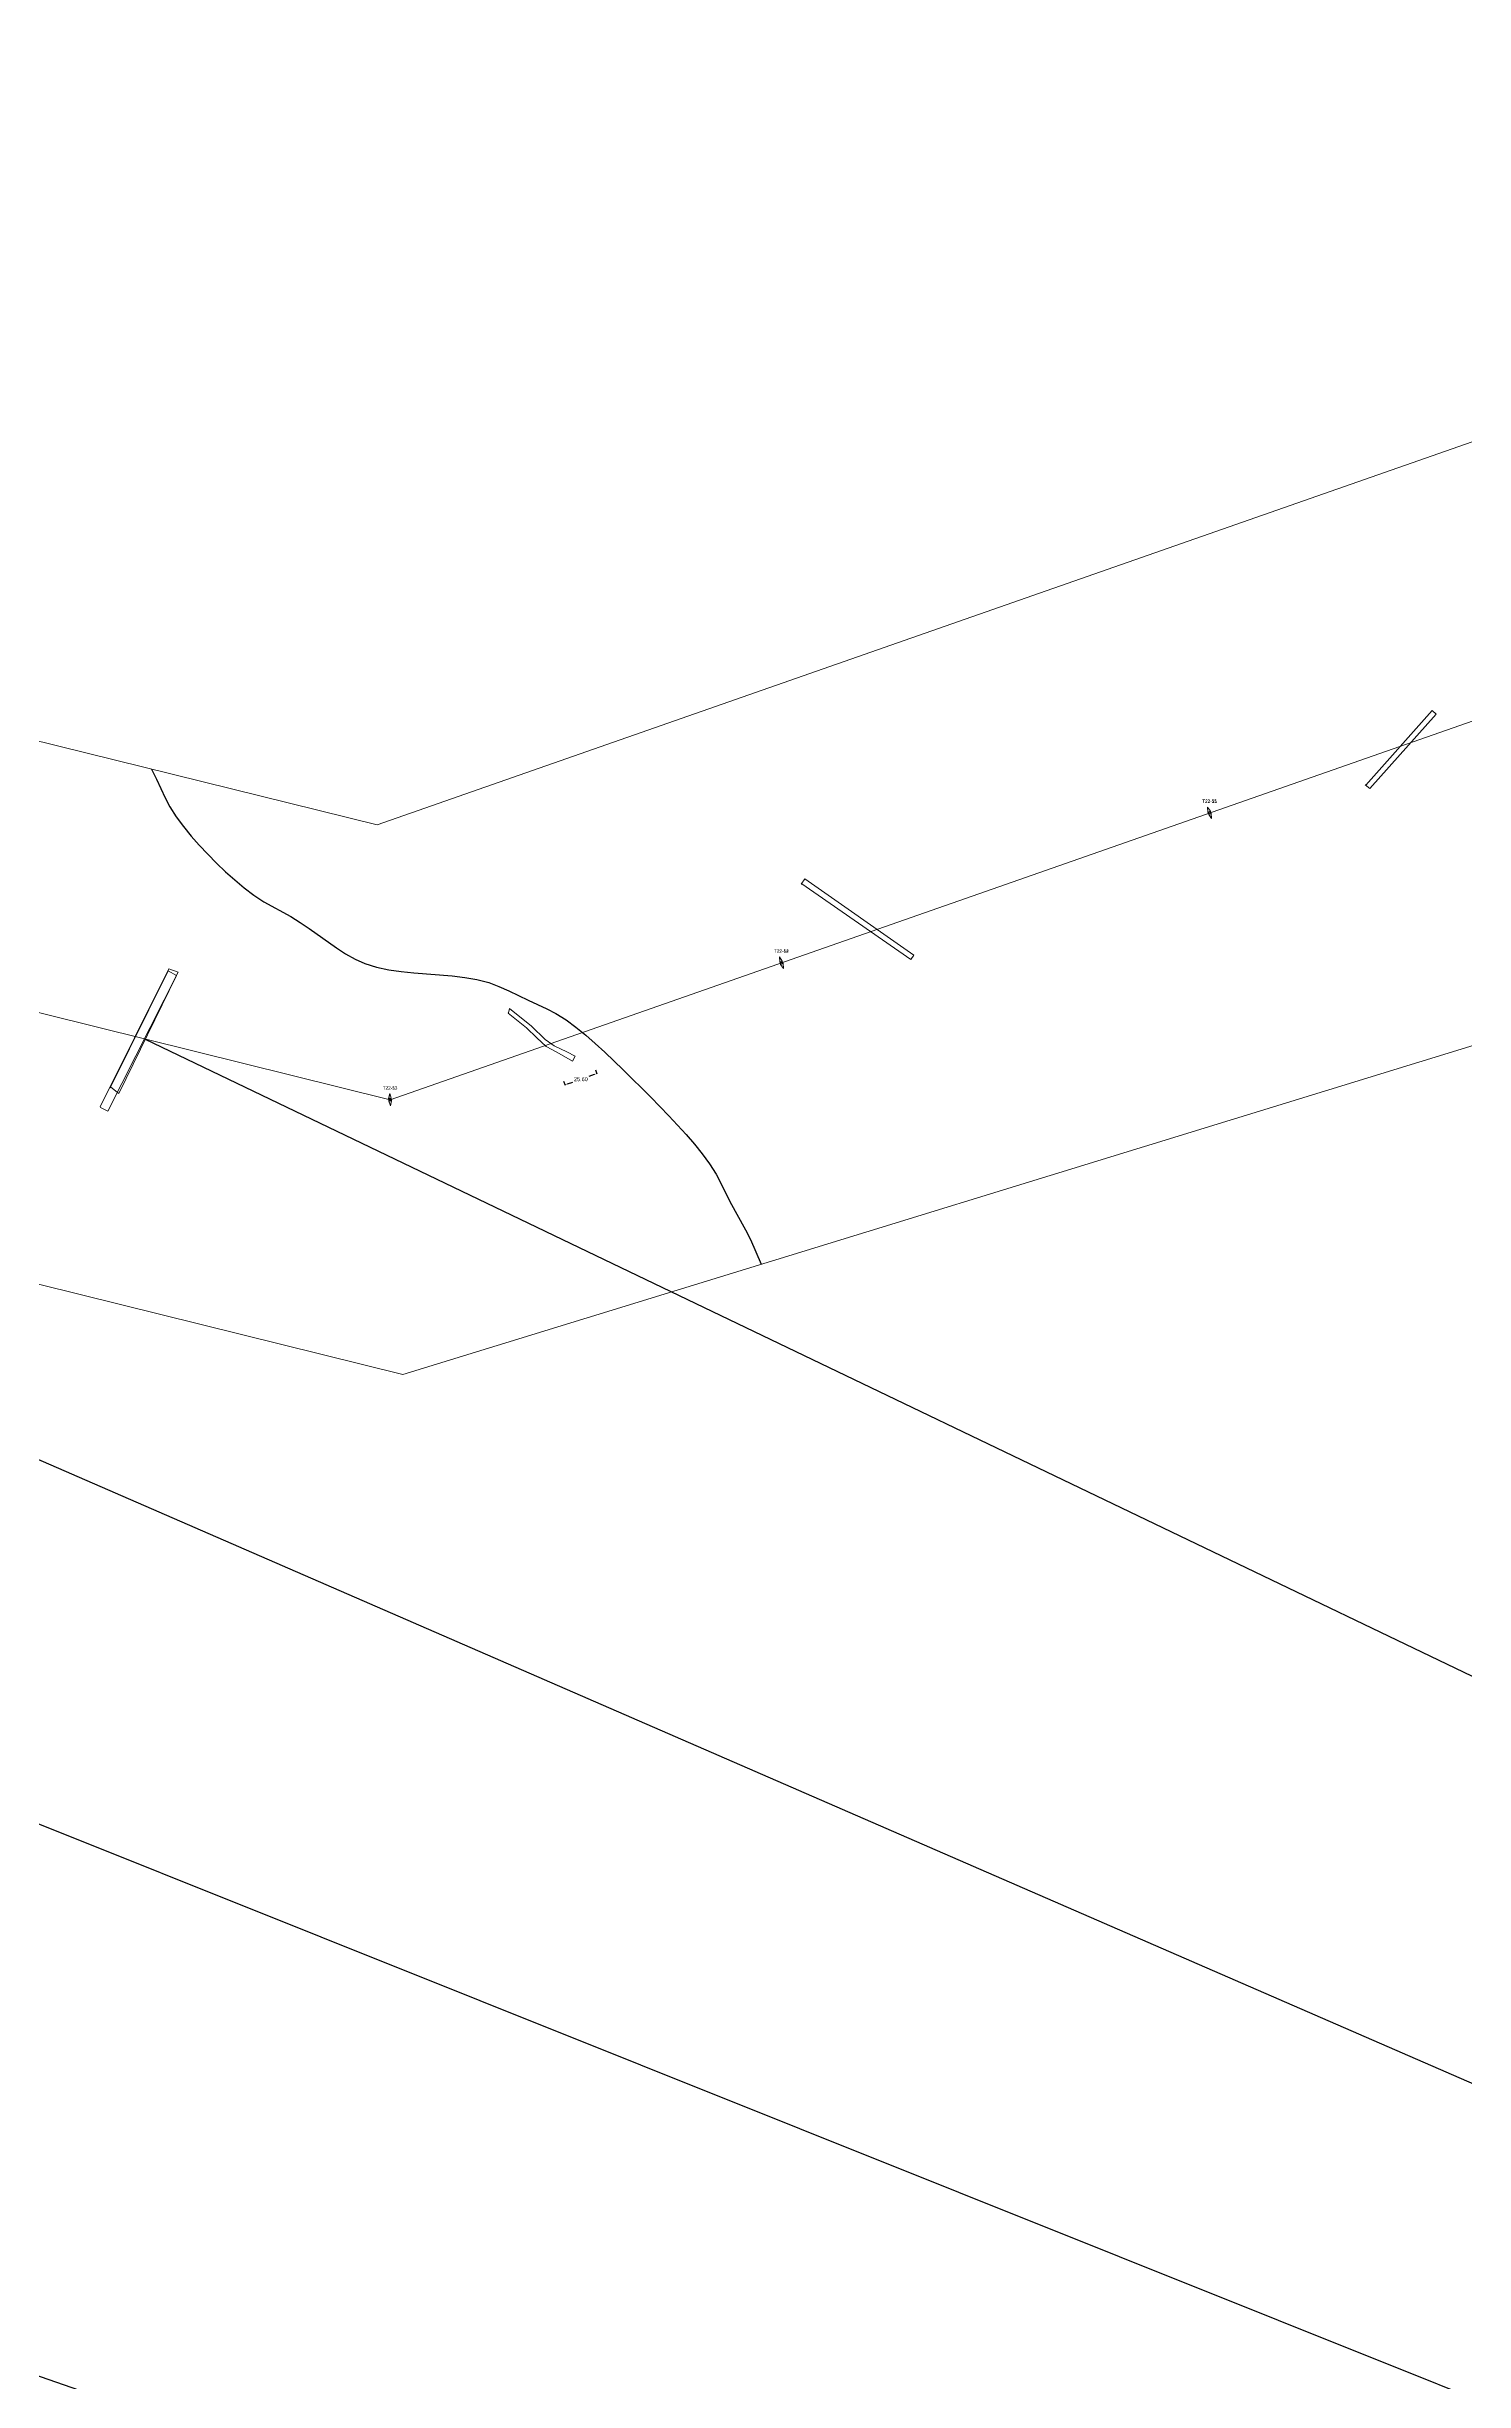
# Model space of a CAD drawing. Header units: metres. Extents: x -4 to 509425, y 7549 to 4732445.
# Drawn here: x 496317 to 497393, y 4716037 to 4717808 of the extents above; entities that cross this region are included whole.
import ezdxf

# ---------------------------------------------------------------- set-up
doc = ezdxf.new("R2010")
doc.units = ezdxf.units.M
doc.header["$LTSCALE"] = 0.01
doc.header["$MEASUREMENT"] = 0
doc.header["$PDMODE"] = 35
doc.header["$PDSIZE"] = -1.5
doc.layers.get('0').update_dxf_attribs({"lineweight": 0})
for name, color, linetype, lineweight in [('---contorno', 7, 'Continuous', 0), ('Apoyos__ptw_', 7, 'Continuous', 0), ('Carretera__ptw_', 32, 'Continuous', 0), ('Cañada real vía verde camino o similar__ptw_', 32, 'Continuous', 0), ('Denominación apoyos__ptw_', 7, 'Continuous', 0), ('LEAR TRAMOS AEREOS', 2, 'Continuous', 0)]:
    doc.layers.add(name, color=color, linetype=linetype, lineweight=lineweight)
doc.layers.add('cauces CHE', color=4, linetype='Continuous')
doc.layers.add('Cruces no definidos proyecto', color=3, linetype='Continuous')
doc.styles.get("Standard").update_dxf_attribs({"font": 'arial.ttf'})
doc.dimstyles.new('SOLARIA', dxfattribs={"dimtxt": 3, "dimasz": 2, "dimexe": 0.25, "dimexo": 1, "dimgap": 1, "dimtad": 1, "dimtih": 1, "dimtoh": 1, "dimzin": 0, "dimdsep": 46, "dimtxsty": 'Standard', "dimcen": 0, "dimclrt": 256, "dimadec": 4, "dimazin": 0, "dimtfac": 1, "dimtofl": 0, "dimtmove": 1, "dimatfit": 2, "dimfxl": 3, "dimfxlon": 1, "dimtfillclr": 256, "dimtolj": 1, "dimtzin": 0, "dimarcsym": 0})

# ---------------------------------------------------------------- blocks, each defined once
blk = doc.blocks.new('*D44')
at = {"layer": '---contorno', "color": 0, "lineweight": -2, "transparency": 16777216}
for p, q in [((496709.5, 4717023.3), (496710.6, 4717020.3)), ((496712.4, 4717021.2), (496716.5, 4717022.6)), ((496732.8, 4717028.3), (496728.7, 4717026.9)), ((496733.7, 4717031.8), (496734.8, 4717028.7))]:
    blk.add_line(p, q, dxfattribs=at)
at = {"layer": '---contorno', "color": 0, "transparency": 16777216}
for points in [[(496712.3, 4717021.5), (496712.5, 4717020.9), (496710.5, 4717020.5)], [(496732.7, 4717028.6), (496732.9, 4717028), (496734.7, 4717029)]]:
    blk.add_solid(points, dxfattribs=at)
at = {"layer": 'Defpoints', "color": 0, "transparency": 16777216}
for p in [(496699.6, 4717051.8), (496723.7, 4717060.3), (496734.7, 4717029)]:
    blk.add_point(p, dxfattribs=at)
at = {"layer": '---contorno', "transparency": 16777216, "insert": (496722.6, 4717024.7), "char_height": 3, "attachment_point": 5}
blk.add_mtext('\\A1;25.60', dxfattribs=at)
blk = doc.blocks.new('veintidos')
at = {"layer": 'Apoyos__ptw_', "linetype": 'Continuous', "flags": 128}
for points in [[(497198.3, 4717231.2), (497198.5, 4717227.5), (497200.4, 4717228.2), (497199.2, 4717225.6), (497201.1, 4717226.3), (497201.3, 4717222.5), (497199.2, 4717225.6), (497198.5, 4717227.5), (497201.1, 4717226.3), (497200.4, 4717228.2)], [(496873.3, 4717117.5), (496873.5, 4717113.8), (496875.4, 4717114.4), (496874.2, 4717111.9), (496876.1, 4717112.5), (496876.3, 4717108.8), (496874.2, 4717111.9), (496873.5, 4717113.8), (496876.1, 4717112.5), (496875.4, 4717114.4)], [(496577.5, 4717013.8), (496576.7, 4717010.2), (496578.7, 4717010.3), (496576.8, 4717008.2), (496578.8, 4717008.3), (496578, 4717004.6), (496576.8, 4717008.2), (496576.7, 4717010.2), (496578.8, 4717008.3), (496578.7, 4717010.3)]]:
    blk.add_lwpolyline(points, close=True, dxfattribs=at)
at = {"layer": 'Carretera__ptw_', "linetype": 'Continuous', "flags": 128}
blk.add_lwpolyline([(496365.3, 4717018.3), (496409.3, 4717107), (496415.7, 4717103.4), (496372, 4717013.8), (496365.7, 4717018.6), (496365.3, 4717018.3)], dxfattribs=at)
blk.add_lwpolyline([(496365.3, 4717018.3), (496409.3, 4717107), (496415.7, 4717103.4), (496372, 4717013.8), (496365.7, 4717018.6), (496365.3, 4717018.3)], dxfattribs=at)
at = {"layer": 'Cañada real vía verde camino o similar__ptw_', "linetype": 'Continuous', "flags": 128}
for points in [[(497318.5, 4717248), (497368.8, 4717304.5), (497371.7, 4717301.8), (497321.4, 4717245.3), (497317.9, 4717248.2), (497318.5, 4717248)], [(497318.5, 4717248), (497368.8, 4717304.5), (497371.7, 4717301.8), (497321.4, 4717245.3), (497317.9, 4717248.2), (497318.5, 4717248)], [(496890.4, 4717173.1), (496889.9, 4717172.8), (496889.9, 4717172.8), (496889.9, 4717172.8), (496889.9, 4717172.8), (496889.9, 4717172.8), (496889.9, 4717172.8), (496889.9, 4717172.8), (496889.9, 4717172.8), (496889.9, 4717172.8), (496889.9, 4717172.8), (496889.9, 4717172.8), (496889.9, 4717172.8), (496889.9, 4717172.8), (496889.9, 4717172.8), (496889.9, 4717172.8), (496889.9, 4717172.8), (496889.9, 4717172.8), (496889.9, 4717172.8), (496889.9, 4717172.8), (496889.9, 4717172.8), (496889.9, 4717172.8), (496889.9, 4717172.8), (496889.9, 4717172.8), (496889.9, 4717172.8), (496889.9, 4717172.8), (496889.9, 4717172.8), (496889.9, 4717172.8), (496889.9, 4717172.8), (496889.9, 4717172.8), (496889.9, 4717172.8), (496889.9, 4717172.8), (496889.9, 4717172.8), (496889.9, 4717172.8), (496889.9, 4717172.8), (496889.9, 4717172.8), (496889.9, 4717172.8), (496889.9, 4717172.8), (496889.9, 4717172.8), (496889.9, 4717172.8), (496889.9, 4717172.8), (496889.9, 4717172.8), (496889.9, 4717172.8), (496889.9, 4717172.8), (496889.9, 4717172.8), (496889.9, 4717172.8), (496889.9, 4717172.8), (496889.9, 4717172.8), (496889.9, 4717172.8), (496889.9, 4717172.8), (496889.9, 4717172.8), (496889.9, 4717172.8), (496889.9, 4717172.8), (496889.9, 4717172.8), (496892.5, 4717176.9), (496892.5, 4717176.9), (496892.5, 4717176.9), (496892.5, 4717176.9), (496892.5, 4717176.9), (496892.5, 4717176.9), (496892.5, 4717176.9), (496892.5, 4717176.9), (496892.5, 4717176.9), (496892.5, 4717176.9), (496892.5, 4717176.9), (496892.5, 4717176.9), (496892.5, 4717176.9), (496892.5, 4717176.9), (496892.5, 4717176.9), (496892.5, 4717176.9), (496892.5, 4717176.9), (496892.5, 4717176.9), (496892.5, 4717176.9), (496892.5, 4717176.9), (496892.5, 4717176.9), (496892.5, 4717176.9), (496892.5, 4717176.9), (496892.5, 4717176.9), (496892.5, 4717176.9), (496892.5, 4717176.9), (496892.5, 4717176.9), (496892.5, 4717176.9), (496892.5, 4717176.9), (496892.5, 4717176.9), (496892.5, 4717176.9), (496892.5, 4717176.9), (496975.2, 4717118.8), (496975.2, 4717118.8), (496975.2, 4717118.8), (496975.2, 4717118.8), (496975.2, 4717118.8), (496975.2, 4717118.8), (496975.2, 4717118.8), (496975.2, 4717118.8), (496975.2, 4717118.8), (496975.2, 4717118.8), (496975.2, 4717118.8), (496975.2, 4717118.8), (496975.2, 4717118.8), (496975.2, 4717118.8), (496975.2, 4717118.8), (496975.2, 4717118.8), (496975.2, 4717118.8), (496975.2, 4717118.8), (496975.2, 4717118.8), (496975.2, 4717118.8), (496975.2, 4717118.8), (496975.2, 4717118.8), (496975.2, 4717118.8), (496975.2, 4717118.8), (496975.2, 4717118.8), (496975.2, 4717118.8), (496975.2, 4717118.8), (496975.2, 4717118.8), (496975.2, 4717118.8), (496975.2, 4717118.8), (496975.2, 4717118.8), (496973, 4717115.6), (496973, 4717115.6), (496973, 4717115.6), (496973, 4717115.6), (496973, 4717115.6), (496973, 4717115.6), (496973, 4717115.6), (496973, 4717115.6), (496973, 4717115.6), (496973, 4717115.6), (496973, 4717115.6), (496973, 4717115.6), (496973, 4717115.6), (496973, 4717115.6), (496973, 4717115.6), (496973, 4717115.6), (496973, 4717115.6), (496973, 4717115.6), (496973, 4717115.6), (496973, 4717115.6), (496973, 4717115.6), (496973, 4717115.6), (496973, 4717115.6), (496973, 4717115.6), (496973, 4717115.6), (496973, 4717115.6), (496973, 4717115.6), (496973, 4717115.6), (496973, 4717115.6), (496973, 4717115.6), (496973, 4717115.6), (496890.4, 4717173.1)], [(496890.4, 4717173.1), (496889.9, 4717172.8), (496889.9, 4717172.8), (496889.9, 4717172.8), (496889.9, 4717172.8), (496889.9, 4717172.8), (496889.9, 4717172.8), (496889.9, 4717172.8), (496889.9, 4717172.8), (496889.9, 4717172.8), (496889.9, 4717172.8), (496889.9, 4717172.8), (496889.9, 4717172.8), (496889.9, 4717172.8), (496889.9, 4717172.8), (496889.9, 4717172.8), (496889.9, 4717172.8), (496889.9, 4717172.8), (496889.9, 4717172.8), (496889.9, 4717172.8), (496889.9, 4717172.8), (496889.9, 4717172.8), (496889.9, 4717172.8), (496889.9, 4717172.8), (496889.9, 4717172.8), (496889.9, 4717172.8), (496889.9, 4717172.8), (496889.9, 4717172.8), (496889.9, 4717172.8), (496889.9, 4717172.8), (496889.9, 4717172.8), (496889.9, 4717172.8), (496889.9, 4717172.8), (496889.9, 4717172.8), (496889.9, 4717172.8), (496889.9, 4717172.8), (496889.9, 4717172.8), (496889.9, 4717172.8), (496889.9, 4717172.8), (496889.9, 4717172.8), (496889.9, 4717172.8), (496889.9, 4717172.8), (496889.9, 4717172.8), (496889.9, 4717172.8), (496889.9, 4717172.8), (496889.9, 4717172.8), (496889.9, 4717172.8), (496889.9, 4717172.8), (496889.9, 4717172.8), (496889.9, 4717172.8), (496889.9, 4717172.8), (496889.9, 4717172.8), (496889.9, 4717172.8), (496889.9, 4717172.8), (496892.5, 4717176.9), (496892.5, 4717176.9), (496892.5, 4717176.9), (496892.5, 4717176.9), (496892.5, 4717176.9), (496892.5, 4717176.9), (496892.5, 4717176.9), (496892.5, 4717176.9), (496892.5, 4717176.9), (496892.5, 4717176.9), (496892.5, 4717176.9), (496892.5, 4717176.9), (496892.5, 4717176.9), (496892.5, 4717176.9), (496892.5, 4717176.9), (496892.5, 4717176.9), (496892.5, 4717176.9), (496892.5, 4717176.9), (496892.5, 4717176.9), (496892.5, 4717176.9), (496892.5, 4717176.9), (496892.5, 4717176.9), (496892.5, 4717176.9), (496892.5, 4717176.9), (496892.5, 4717176.9), (496892.5, 4717176.9), (496892.5, 4717176.9), (496892.5, 4717176.9), (496892.5, 4717176.9), (496892.5, 4717176.9), (496892.5, 4717176.9), (496892.5, 4717176.9), (496975.2, 4717118.8), (496975.2, 4717118.8), (496975.2, 4717118.8), (496975.2, 4717118.8), (496975.2, 4717118.8), (496975.2, 4717118.8), (496975.2, 4717118.8), (496975.2, 4717118.8), (496975.2, 4717118.8), (496975.2, 4717118.8), (496975.2, 4717118.8), (496975.2, 4717118.8), (496975.2, 4717118.8), (496975.2, 4717118.8), (496975.2, 4717118.8), (496975.2, 4717118.8), (496975.2, 4717118.8), (496975.2, 4717118.8), (496975.2, 4717118.8), (496975.2, 4717118.8), (496975.2, 4717118.8), (496975.2, 4717118.8), (496975.2, 4717118.8), (496975.2, 4717118.8), (496975.2, 4717118.8), (496975.2, 4717118.8), (496975.2, 4717118.8), (496975.2, 4717118.8), (496975.2, 4717118.8), (496975.2, 4717118.8), (496975.2, 4717118.8), (496973, 4717115.6), (496973, 4717115.6), (496973, 4717115.6), (496973, 4717115.6), (496973, 4717115.6), (496973, 4717115.6), (496973, 4717115.6), (496973, 4717115.6), (496973, 4717115.6), (496973, 4717115.6), (496973, 4717115.6), (496973, 4717115.6), (496973, 4717115.6), (496973, 4717115.6), (496973, 4717115.6), (496973, 4717115.6), (496973, 4717115.6), (496973, 4717115.6), (496973, 4717115.6), (496973, 4717115.6), (496973, 4717115.6), (496973, 4717115.6), (496973, 4717115.6), (496973, 4717115.6), (496973, 4717115.6), (496973, 4717115.6), (496973, 4717115.6), (496973, 4717115.6), (496973, 4717115.6), (496973, 4717115.6), (496973, 4717115.6), (496890.4, 4717173.1)], [(496667.5, 4717074.9), (496667.6, 4717075), (496668.3, 4717078.4), (496668.3, 4717078.4), (496668.3, 4717078.4), (496668.3, 4717078.4), (496668.3, 4717078.4), (496668.3, 4717078.4), (496668.3, 4717078.4), (496668.3, 4717078.4), (496668.3, 4717078.4), (496668.3, 4717078.4), (496668.3, 4717078.4), (496668.3, 4717078.4), (496668.3, 4717078.4), (496668.3, 4717078.4), (496668.3, 4717078.4), (496668.3, 4717078.4), (496668.3, 4717078.4), (496668.3, 4717078.4), (496668.3, 4717078.4), (496668.3, 4717078.4), (496668.3, 4717078.4), (496668.3, 4717078.4), (496668.3, 4717078.4), (496668.3, 4717078.4), (496668.3, 4717078.4), (496668.3, 4717078.4), (496668.3, 4717078.4), (496668.3, 4717078.4), (496668.3, 4717078.4), (496668.3, 4717078.4), (496668.3, 4717078.4), (496668.3, 4717078.4), (496668.3, 4717078.4), (496668.3, 4717078.4), (496668.3, 4717078.4), (496668.3, 4717078.4), (496668.3, 4717078.4), (496668.3, 4717078.4), (496668.3, 4717078.4), (496668.3, 4717078.4), (496685.1, 4717065.1), (496685.1, 4717065.1), (496685.1, 4717065.1), (496695.6, 4717054.8), (496702.4, 4717050), (496711.9, 4717045.4), (496711.9, 4717045.4), (496718.3, 4717042.2), (496718.3, 4717042.2), (496718.3, 4717042.2), (496718.3, 4717042.2), (496718.3, 4717042.2), (496718.3, 4717042.2), (496718.3, 4717042.2), (496718.3, 4717042.2), (496718.3, 4717042.2), (496718.3, 4717042.2), (496718.3, 4717042.2), (496718.3, 4717042.2), (496718.3, 4717042.2), (496718.3, 4717042.2), (496718.3, 4717042.2), (496718.3, 4717042.2), (496718.3, 4717042.2), (496718.3, 4717042.2), (496718.3, 4717042.2), (496718.3, 4717042.2), (496718.3, 4717042.2), (496718.3, 4717042.2), (496718.3, 4717042.2), (496718.3, 4717042.2), (496718.3, 4717042.2), (496718.3, 4717042.2), (496718.3, 4717042.2), (496718.3, 4717042.2), (496718.3, 4717042.2), (496718.3, 4717042.2), (496718.3, 4717042.2), (496716.3, 4717038.4), (496716.3, 4717038.4), (496716.3, 4717038.4), (496716.3, 4717038.4), (496716.3, 4717038.4), (496716.3, 4717038.4), (496716.3, 4717038.4), (496716.3, 4717038.4), (496716.3, 4717038.4), (496716.3, 4717038.4), (496716.3, 4717038.4), (496716.3, 4717038.4), (496716.3, 4717038.4), (496716.3, 4717038.4), (496716.3, 4717038.4), (496716.3, 4717038.4), (496716.3, 4717038.4), (496716.3, 4717038.4), (496716.3, 4717038.4), (496716.3, 4717038.4), (496716.3, 4717038.4), (496716.3, 4717038.4), (496716.3, 4717038.4), (496716.3, 4717038.4), (496716.3, 4717038.4), (496716.3, 4717038.4), (496716.3, 4717038.4), (496716.3, 4717038.4), (496716.3, 4717038.4), (496716.3, 4717038.4), (496716.3, 4717038.4), (496716.3, 4717038.4), (496704.3, 4717045.2), (496696.3, 4717049.5), (496696.3, 4717049.5), (496696.3, 4717049.5), (496696.3, 4717049.5), (496696.3, 4717049.5), (496696.3, 4717049.5), (496689.1, 4717056), (496689.1, 4717056), (496681.3, 4717063.6), (496667.5, 4717074.9), (496667.5, 4717074.9), (496667.5, 4717074.9), (496667.5, 4717074.9), (496667.5, 4717074.9), (496667.5, 4717074.9), (496667.5, 4717074.9), (496667.5, 4717074.9), (496667.5, 4717074.9), (496667.5, 4717074.9), (496667.5, 4717074.9), (496667.5, 4717074.9), (496667.5, 4717074.9), (496667.5, 4717074.9), (496667.5, 4717074.9), (496667.5, 4717074.9), (496667.5, 4717074.9), (496667.5, 4717074.9), (496667.5, 4717074.9), (496667.5, 4717074.9), (496667.5, 4717074.9), (496667.5, 4717074.9), (496667.5, 4717074.9), (496667.5, 4717074.9), (496667.5, 4717074.9), (496667.5, 4717074.9), (496667.5, 4717074.9), (496667.5, 4717074.9), (496667.5, 4717074.9), (496667.5, 4717074.9), (496667.5, 4717074.9), (496667.5, 4717074.9), (496667.5, 4717074.9)], [(496667.5, 4717074.9), (496667.6, 4717075), (496668.3, 4717078.4), (496668.3, 4717078.4), (496668.3, 4717078.4), (496668.3, 4717078.4), (496668.3, 4717078.4), (496668.3, 4717078.4), (496668.3, 4717078.4), (496668.3, 4717078.4), (496668.3, 4717078.4), (496668.3, 4717078.4), (496668.3, 4717078.4), (496668.3, 4717078.4), (496668.3, 4717078.4), (496668.3, 4717078.4), (496668.3, 4717078.4), (496668.3, 4717078.4), (496668.3, 4717078.4), (496668.3, 4717078.4), (496668.3, 4717078.4), (496668.3, 4717078.4), (496668.3, 4717078.4), (496668.3, 4717078.4), (496668.3, 4717078.4), (496668.3, 4717078.4), (496668.3, 4717078.4), (496668.3, 4717078.4), (496668.3, 4717078.4), (496668.3, 4717078.4), (496668.3, 4717078.4), (496668.3, 4717078.4), (496668.3, 4717078.4), (496668.3, 4717078.4), (496668.3, 4717078.4), (496668.3, 4717078.4), (496668.3, 4717078.4), (496668.3, 4717078.4), (496668.3, 4717078.4), (496668.3, 4717078.4), (496668.3, 4717078.4), (496668.3, 4717078.4), (496685.1, 4717065.1), (496685.1, 4717065.1), (496685.1, 4717065.1), (496695.6, 4717054.8), (496702.4, 4717050), (496711.9, 4717045.4), (496711.9, 4717045.4), (496718.3, 4717042.2), (496718.3, 4717042.2), (496718.3, 4717042.2), (496718.3, 4717042.2), (496718.3, 4717042.2), (496718.3, 4717042.2), (496718.3, 4717042.2), (496718.3, 4717042.2), (496718.3, 4717042.2), (496718.3, 4717042.2), (496718.3, 4717042.2), (496718.3, 4717042.2), (496718.3, 4717042.2), (496718.3, 4717042.2), (496718.3, 4717042.2), (496718.3, 4717042.2), (496718.3, 4717042.2), (496718.3, 4717042.2), (496718.3, 4717042.2), (496718.3, 4717042.2), (496718.3, 4717042.2), (496718.3, 4717042.2), (496718.3, 4717042.2), (496718.3, 4717042.2), (496718.3, 4717042.2), (496718.3, 4717042.2), (496718.3, 4717042.2), (496718.3, 4717042.2), (496718.3, 4717042.2), (496718.3, 4717042.2), (496718.3, 4717042.2), (496716.3, 4717038.4), (496716.3, 4717038.4), (496716.3, 4717038.4), (496716.3, 4717038.4), (496716.3, 4717038.4), (496716.3, 4717038.4), (496716.3, 4717038.4), (496716.3, 4717038.4), (496716.3, 4717038.4), (496716.3, 4717038.4), (496716.3, 4717038.4), (496716.3, 4717038.4), (496716.3, 4717038.4), (496716.3, 4717038.4), (496716.3, 4717038.4), (496716.3, 4717038.4), (496716.3, 4717038.4), (496716.3, 4717038.4), (496716.3, 4717038.4), (496716.3, 4717038.4), (496716.3, 4717038.4), (496716.3, 4717038.4), (496716.3, 4717038.4), (496716.3, 4717038.4), (496716.3, 4717038.4), (496716.3, 4717038.4), (496716.3, 4717038.4), (496716.3, 4717038.4), (496716.3, 4717038.4), (496716.3, 4717038.4), (496716.3, 4717038.4), (496716.3, 4717038.4), (496704.3, 4717045.2), (496696.3, 4717049.5), (496696.3, 4717049.5), (496696.3, 4717049.5), (496696.3, 4717049.5), (496696.3, 4717049.5), (496696.3, 4717049.5), (496689.1, 4717056), (496689.1, 4717056), (496681.3, 4717063.6), (496667.5, 4717074.9), (496667.5, 4717074.9), (496667.5, 4717074.9), (496667.5, 4717074.9), (496667.5, 4717074.9), (496667.5, 4717074.9), (496667.5, 4717074.9), (496667.5, 4717074.9), (496667.5, 4717074.9), (496667.5, 4717074.9), (496667.5, 4717074.9), (496667.5, 4717074.9), (496667.5, 4717074.9), (496667.5, 4717074.9), (496667.5, 4717074.9), (496667.5, 4717074.9), (496667.5, 4717074.9), (496667.5, 4717074.9), (496667.5, 4717074.9), (496667.5, 4717074.9), (496667.5, 4717074.9), (496667.5, 4717074.9), (496667.5, 4717074.9), (496667.5, 4717074.9), (496667.5, 4717074.9), (496667.5, 4717074.9), (496667.5, 4717074.9), (496667.5, 4717074.9), (496667.5, 4717074.9), (496667.5, 4717074.9), (496667.5, 4717074.9), (496667.5, 4717074.9), (496667.5, 4717074.9)]]:
    blk.add_lwpolyline(points, dxfattribs=at)
at = {"layer": 'Denominación apoyos__ptw_', "linetype": 'Continuous', "char_height": 2.5, "attachment_point": 8, "line_spacing_factor": 0.5}
for s, insert in [('T22-55', (497199.8, 4717234.5)), ('T22-54', (496874.8, 4717120.8)), ('T22-53', (496577.8, 4717016.8))]:
    blk.add_mtext(s, dxfattribs=dict(at, insert=insert))

msp = doc.modelspace()

# ---------------------------------------------------------------- linework, layer by layer
at = {"color": 5}
msp.add_lwpolyline([(484900.497, 4718140.211), (490826.186, 4717645.711), (493296.683, 4718027.126), (496567.966, 4717217.654), (499084.795, 4718098.371), (500600.958, 4718460.832), (501582.427, 4719465.787), (501620.207, 4720722.559), (502019.92, 4720707.42), (501976.306, 4719296.597), (500827.332, 4718103.33), (496587.583, 4716800.735), (493278.454, 4717619.573), (490840.266, 4717243.146), (484895.504, 4717739.237)], dxfattribs=at)
at = {"layer": 'Apoyos__ptw_', "color": 2, "linetype": 'Continuous', "flags": 128}
for points in [[(497201.348, 4717222.529), (497201.103, 4717226.257), (497199.215, 4717225.597), (497200.443, 4717228.145), (497198.555, 4717227.484), (497198.31, 4717231.213), (497200.443, 4717228.145), (497201.103, 4717226.257), (497198.555, 4717227.484), (497199.215, 4717225.597)], [(496876.333, 4717108.796), (496876.088, 4717112.524), (496874.2, 4717111.864), (496875.427, 4717114.412), (496873.54, 4717113.751), (496873.294, 4717117.48), (496875.427, 4717114.412), (496876.088, 4717112.524), (496873.54, 4717113.751), (496874.2, 4717111.864)], [(496577.991, 4717004.599), (496578.82, 4717008.243), (496576.823, 4717008.149), (496578.726, 4717010.24), (496576.729, 4717010.146), (496577.558, 4717013.789), (496578.726, 4717010.24), (496578.82, 4717008.243), (496576.729, 4717010.146), (496576.823, 4717008.149)]]:
    msp.add_lwpolyline(points, close=True, dxfattribs=at)
at = {"layer": 'Carretera__ptw_', "color": 32, "linetype": 'Continuous', "flags": 128}
msp.add_lwpolyline([(496357.883, 4717003.299), (496357.712, 4717003.642), (496357.712, 4717003.642), (496357.712, 4717003.642), (496357.712, 4717003.642), (496357.712, 4717003.642), (496357.712, 4717003.642), (496357.712, 4717003.642), (496357.712, 4717003.642), (496357.712, 4717003.642), (496357.712, 4717003.642), (496357.712, 4717003.642), (496357.712, 4717003.642), (496357.712, 4717003.643), (496357.712, 4717003.643), (496357.712, 4717003.643), (496357.712, 4717003.643), (496357.712, 4717003.643), (496357.712, 4717003.643), (496357.712, 4717003.643), (496409.954, 4717108.471), (496409.954, 4717108.471), (496409.954, 4717108.471), (496409.954, 4717108.471), (496409.954, 4717108.471), (496409.955, 4717108.471), (496409.955, 4717108.471), (496409.955, 4717108.471), (496409.955, 4717108.471), (496409.955, 4717108.471), (496409.955, 4717108.471), (496409.955, 4717108.471), (496409.955, 4717108.471), (496409.955, 4717108.471), (496409.955, 4717108.471), (496409.955, 4717108.471), (496409.955, 4717108.471), (496409.955, 4717108.471), (496409.955, 4717108.471), (496409.955, 4717108.471), (496409.955, 4717108.471), (496409.955, 4717108.471), (496409.955, 4717108.471), (496409.955, 4717108.471), (496409.955, 4717108.471), (496409.955, 4717108.471), (496409.956, 4717108.471), (496409.956, 4717108.471), (496409.956, 4717108.471), (496416.978, 4717105.902), (496416.978, 4717105.902), (496416.979, 4717105.902), (496416.979, 4717105.902), (496416.979, 4717105.902), (496416.979, 4717105.902), (496416.979, 4717105.902), (496416.979, 4717105.902), (496416.979, 4717105.902), (496416.979, 4717105.902), (496416.979, 4717105.902), (496416.979, 4717105.902), (496416.979, 4717105.902), (496416.979, 4717105.902), (496416.979, 4717105.902), (496416.979, 4717105.902), (496416.979, 4717105.902), (496416.979, 4717105.901), (496416.979, 4717105.901), (496416.979, 4717105.901), (496416.979, 4717105.901), (496416.979, 4717105.901), (496416.979, 4717105.901), (496416.979, 4717105.901), (496416.979, 4717105.901), (496416.979, 4717105.901), (496416.979, 4717105.901), (496416.979, 4717105.901), (496416.979, 4717105.901), (496416.979, 4717105.901), (496416.979, 4717105.901), (496416.979, 4717105.901), (496416.979, 4717105.901), (496363.537, 4717000.559), (496363.537, 4717000.559), (496363.537, 4717000.559), (496363.537, 4717000.559), (496363.537, 4717000.559), (496363.537, 4717000.559), (496363.537, 4717000.559), (496363.537, 4717000.558), (496363.537, 4717000.558), (496363.537, 4717000.558), (496363.537, 4717000.558), (496363.537, 4717000.558), (496363.537, 4717000.558), (496363.537, 4717000.558), (496363.537, 4717000.558), (496363.537, 4717000.558), (496363.537, 4717000.558), (496363.537, 4717000.558), (496363.536, 4717000.558), (496363.536, 4717000.558), (496363.536, 4717000.558), (496363.536, 4717000.558), (496363.536, 4717000.558), (496363.536, 4717000.558), (496363.536, 4717000.558), (496363.536, 4717000.558), (496363.536, 4717000.558), (496363.536, 4717000.558), (496363.536, 4717000.558), (496363.536, 4717000.558), (496363.536, 4717000.558), (496357.883, 4717003.299), (496357.883, 4717003.299), (496357.883, 4717003.299), (496357.883, 4717003.299), (496357.883, 4717003.299), (496357.883, 4717003.299), (496357.883, 4717003.299), (496357.883, 4717003.299), (496357.883, 4717003.299), (496357.883, 4717003.299), (496357.883, 4717003.299), (496357.883, 4717003.299), (496357.883, 4717003.299), (496357.883, 4717003.299)], dxfattribs=at)
msp.add_lwpolyline([(496357.883, 4717003.299), (496357.712, 4717003.642), (496357.712, 4717003.642), (496357.712, 4717003.642), (496357.712, 4717003.642), (496357.712, 4717003.642), (496357.712, 4717003.642), (496357.712, 4717003.642), (496357.712, 4717003.642), (496357.712, 4717003.642), (496357.712, 4717003.642), (496357.712, 4717003.642), (496357.712, 4717003.642), (496357.712, 4717003.643), (496357.712, 4717003.643), (496357.712, 4717003.643), (496357.712, 4717003.643), (496357.712, 4717003.643), (496357.712, 4717003.643), (496357.712, 4717003.643), (496409.954, 4717108.471), (496409.954, 4717108.471), (496409.954, 4717108.471), (496409.954, 4717108.471), (496409.954, 4717108.471), (496409.955, 4717108.471), (496409.955, 4717108.471), (496409.955, 4717108.471), (496409.955, 4717108.471), (496409.955, 4717108.471), (496409.955, 4717108.471), (496409.955, 4717108.471), (496409.955, 4717108.471), (496409.955, 4717108.471), (496409.955, 4717108.471), (496409.955, 4717108.471), (496409.955, 4717108.471), (496409.955, 4717108.471), (496409.955, 4717108.471), (496409.955, 4717108.471), (496409.955, 4717108.471), (496409.955, 4717108.471), (496409.955, 4717108.471), (496409.955, 4717108.471), (496409.955, 4717108.471), (496409.955, 4717108.471), (496409.956, 4717108.471), (496409.956, 4717108.471), (496409.956, 4717108.471), (496416.978, 4717105.902), (496416.978, 4717105.902), (496416.979, 4717105.902), (496416.979, 4717105.902), (496416.979, 4717105.902), (496416.979, 4717105.902), (496416.979, 4717105.902), (496416.979, 4717105.902), (496416.979, 4717105.902), (496416.979, 4717105.902), (496416.979, 4717105.902), (496416.979, 4717105.902), (496416.979, 4717105.902), (496416.979, 4717105.902), (496416.979, 4717105.902), (496416.979, 4717105.902), (496416.979, 4717105.902), (496416.979, 4717105.901), (496416.979, 4717105.901), (496416.979, 4717105.901), (496416.979, 4717105.901), (496416.979, 4717105.901), (496416.979, 4717105.901), (496416.979, 4717105.901), (496416.979, 4717105.901), (496416.979, 4717105.901), (496416.979, 4717105.901), (496416.979, 4717105.901), (496416.979, 4717105.901), (496416.979, 4717105.901), (496416.979, 4717105.901), (496416.979, 4717105.901), (496416.979, 4717105.901), (496363.537, 4717000.559), (496363.537, 4717000.559), (496363.537, 4717000.559), (496363.537, 4717000.559), (496363.537, 4717000.559), (496363.537, 4717000.559), (496363.537, 4717000.559), (496363.537, 4717000.558), (496363.537, 4717000.558), (496363.537, 4717000.558), (496363.537, 4717000.558), (496363.537, 4717000.558), (496363.537, 4717000.558), (496363.537, 4717000.558), (496363.537, 4717000.558), (496363.537, 4717000.558), (496363.537, 4717000.558), (496363.537, 4717000.558), (496363.536, 4717000.558), (496363.536, 4717000.558), (496363.536, 4717000.558), (496363.536, 4717000.558), (496363.536, 4717000.558), (496363.536, 4717000.558), (496363.536, 4717000.558), (496363.536, 4717000.558), (496363.536, 4717000.558), (496363.536, 4717000.558), (496363.536, 4717000.558), (496363.536, 4717000.558), (496363.536, 4717000.558), (496357.883, 4717003.299), (496357.883, 4717003.299), (496357.883, 4717003.299), (496357.883, 4717003.299), (496357.883, 4717003.299), (496357.883, 4717003.299), (496357.883, 4717003.299), (496357.883, 4717003.299), (496357.883, 4717003.299), (496357.883, 4717003.299), (496357.883, 4717003.299), (496357.883, 4717003.299), (496357.883, 4717003.299), (496357.883, 4717003.299)], dxfattribs=at)
at = {"layer": 'cauces CHE'}
msp.add_lwpolyline([(496396.62, 4717260.053), (496400.424, 4717252.376), (496407.023, 4717238.387), (496410.635, 4717231.525), (496415.456, 4717223.859), (496420.875, 4717216.455), (496426.745, 4717209.262), (496432.953, 4717202.248), (496439.421, 4717195.399), (496446.093, 4717188.719), (496452.938, 4717182.231), (496459.944, 4717175.98), (496467.116, 4717170.032), (496474.478, 4717164.481), (496482.07, 4717159.452), (496502.476, 4717148.097), (496509.53, 4717143.698), (496516.451, 4717138.984), (496537.015, 4717124.407), (496544.011, 4717119.904), (496551.196, 4717115.865), (496558.659, 4717112.504), (496567.517, 4717109.708), (496576.73, 4717107.775), (496586.188, 4717106.439), (496595.803, 4717105.485), (496624.866, 4717103.161), (496634.4, 4717102.016), (496643.73, 4717100.378), (496652.761, 4717098.016), (496660.436, 4717095.185), (496667.905, 4717091.854), (496682.651, 4717084.717), (496696.652, 4717078.206), (496703.516, 4717074.612), (496711.33, 4717069.707), (496718.891, 4717064.182), (496726.268, 4717058.203), (496733.512, 4717051.897), (496740.662, 4717045.357), (496754.779, 4717031.84), (496775.648, 4717011.016), (496789.294, 4716996.936), (496802.482, 4716982.662), (496808.771, 4716975.404), (496814.745, 4716968.019), (496820.286, 4716960.46), (496825.241, 4716952.663), (496828.916, 4716945.83), (496835.754, 4716931.962), (496847.617, 4716910.322), (496851.331, 4716903.013), (496859.463, 4716884.266)], dxfattribs=at)
at = {"layer": 'Cruces no definidos proyecto'}
for points in [[(493011.099, 4717780.666), (504279.564, 4713269.168)], [(491831.058, 4717598.482), (504279.564, 4713269.168)], [(494502.901, 4717522.618), (504279.564, 4713269.168)], [(496391.324, 4717055.331), (504279.564, 4713269.168)]]:
    msp.add_lwpolyline(points, dxfattribs=at)
at = {"layer": 'LEAR TRAMOS AEREOS'}
msp.add_lwpolyline([(481062.712, 4718241.102), (483591.469, 4718147.65), (483728.167, 4717871.383), (484898.001, 4717939.724), (490833.226, 4717444.429), (493287.568, 4717823.35), (496577.774, 4717009.194), (499139.875, 4717905.754), (500649.776, 4718244.084)], dxfattribs=at)

# ---------------------------------------------------------------- block references
msp.add_blockref('veintidos', (0, 0))

# ---------------------------------------------------------------- texts
at = {"layer": 'Denominación apoyos__ptw_', "color": 2, "linetype": 'Continuous', "char_height": 2.5, "attachment_point": 8, "line_spacing_factor": 0.5}
for s, insert in [('T22-11', (497199.829, 4717234.471)), ('T22-12', (496874.814, 4717120.738)), ('T22-13', (496577.774, 4717016.794))]:
    msp.add_mtext(s, dxfattribs=dict(at, insert=insert))

# ---------------------------------------------------------------- dimensions: what is measured, and where the dimension line sits
at = {"layer": '---contorno'}
dim = msp.add_aligned_dim(p1=(496699.564, 4717051.812), p2=(496723.723, 4717060.266), distance=-33.158, dimstyle='SOLARIA', dxfattribs=at)
dim.commit()
dim.dimension.update_dxf_attribs({"geometry": '*D44', "text_midpoint": (496722.595, 4717024.742)})

doc.saveas('drawing.dxf')
